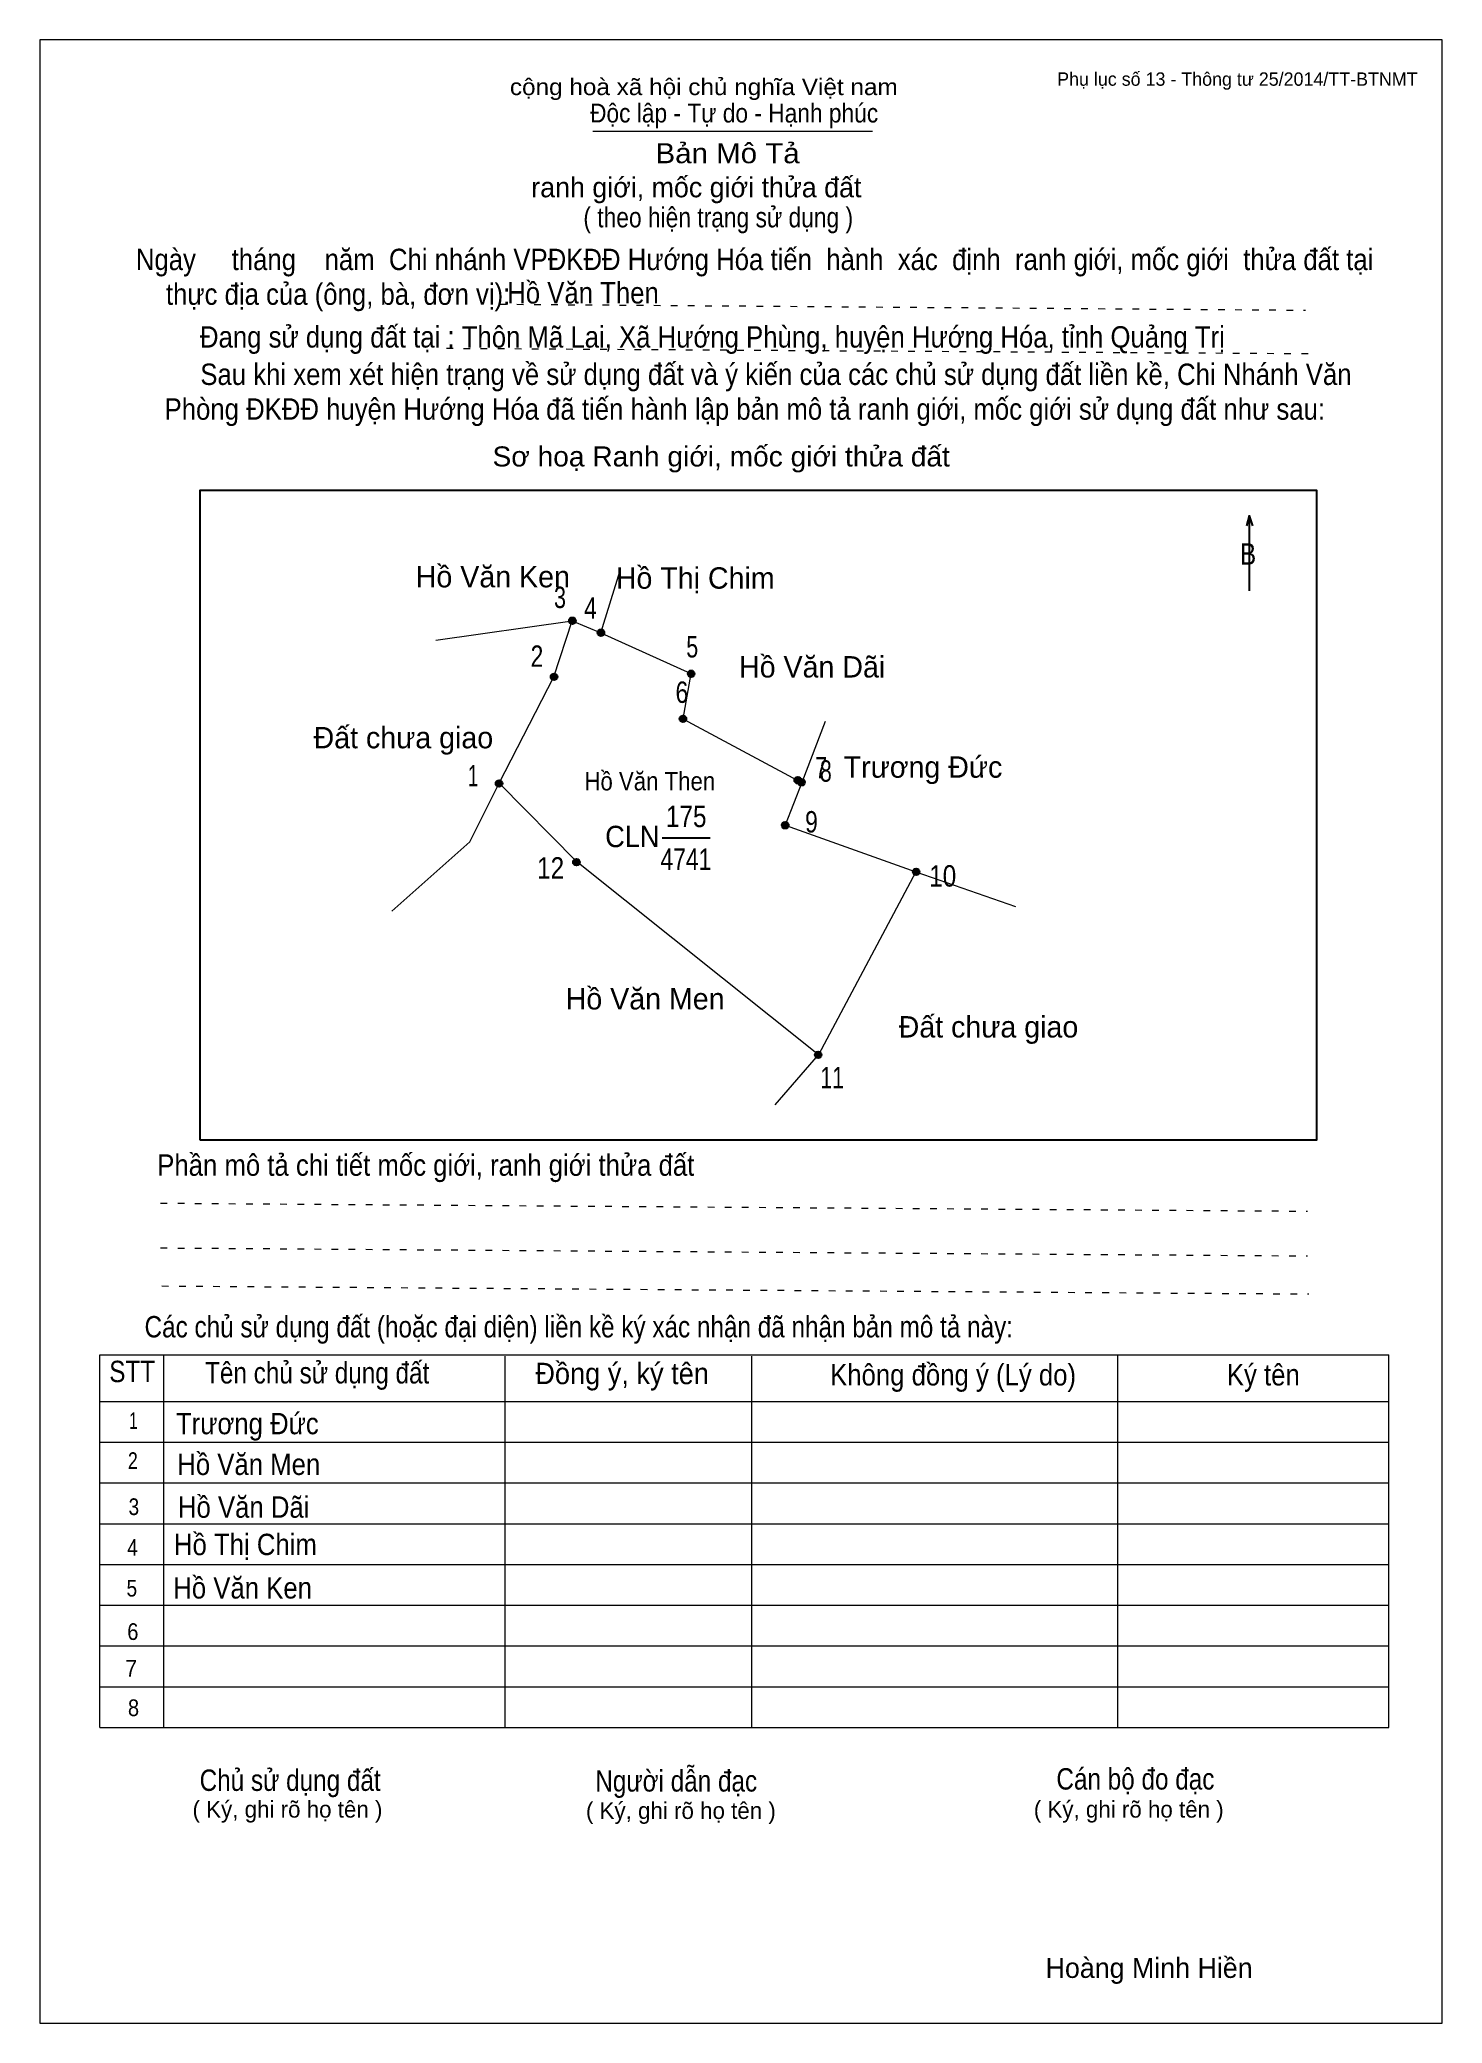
# Model space of a CAD drawing. Header units: centimetres. Extents: x 0 to 21, y 0 to 29.7.
import ezdxf
from ezdxf.enums import TextEntityAlignment as Align

# ---------------------------------------------------------------- set-up
doc = ezdxf.new("R2010")
doc.units = ezdxf.units.CM
doc.header["$LTSCALE"] = 0.13
doc.linetypes.add('DOTTED', pattern=[1.5, 0.3, -1.2])
for name, color, linetype, lineweight in [('1', 7, 'Continuous', 13), ('32', 7, 'Continuous', 25), ('33', 7, 'Continuous', 25), ('6', 7, 'Continuous', 13), ('62', 7, 'Continuous', 13)]:
    doc.layers.add(name, color=color, linetype=linetype, lineweight=lineweight)
for name, color, linetype in [('2', 7, 'Continuous'), ('34', 7, 'Continuous'), ('63', 7, 'Continuous')]:
    doc.layers.add(name, color=color, linetype=linetype)

msp = doc.modelspace()

# ---------------------------------------------------------------- hatches: boundary and pattern name
at = {"layer": '32'}
for points in [[(8.0249, 21, 1), (7.9249, 21, 1)], [(8.4538, 20.8208, 1), (8.3538, 20.8208, 1)], [(7.7506, 20.1605, 1), (7.6506, 20.1605, 1)], [(9.8039, 20.2071, 1), (9.7039, 20.2071, 1)], [(9.6812, 19.5321, 1), (9.5812, 19.5321, 1)], [(6.927, 18.5643, 1), (6.827, 18.5643, 1)], [(11.3995, 18.6116, 1), (11.2995, 18.6116, 1)], [(11.4571, 18.5809, 1), (11.3571, 18.5809, 1)], [(11.2129, 17.9372, 1), (11.1129, 17.9372, 1)], [(8.0856, 17.3843, 1), (7.9856, 17.3843, 1)], [(13.173, 17.2419, 1), (13.073, 17.2419, 1)], [(11.7063, 14.5, 1), (11.6063, 14.5, 1)]]:
    msp.add_hatch(color=256, dxfattribs=at).paths.add_polyline_path(points)

# ---------------------------------------------------------------- linework, layer by layer
at = {"layer": '1'}
msp.add_lwpolyline([(21, 0), (21, 29.7), (0, 29.7), (0, 0)], close=True, dxfattribs=at)
at = {"layer": '32'}
for centre in [(7.9749, 21), (8.4038, 20.8208), (7.7006, 20.1605), (9.7539, 20.2071), (9.6312, 19.5321), (6.877, 18.5643), (11.3495, 18.6116), (11.4071, 18.5809), (11.1629, 17.9372), (8.0356, 17.3843), (13.123, 17.2419), (11.6563, 14.5)]:
    msp.add_circle(centre, 0.05, dxfattribs=at)
at = {"layer": '33'}
msp.add_line((9.32, 17.75), (10.04, 17.75), dxfattribs=at)
at = {"layer": '6'}
for p, q in [((5.93, 20.71), (7.97, 21)), ((8.4, 20.82), (9.75, 20.21)), ((11.76, 19.49), (11.41, 18.58)), ((13.12, 17.24), (11.66, 14.5)), ((13.12, 17.24), (14.61, 16.72)), ((11.01, 13.75), (11.66, 14.5))]:
    msp.add_line(p, q, dxfattribs=at)
for points in [[(7.97, 21), (8.4, 20.82), (8.69, 21.75)], [(6.88, 18.57), (7.7, 20.16), (7.97, 21)], [(9.75, 20.21), (9.63, 19.53), (11.35, 18.61), (11.41, 18.58)], [(5.27, 16.65), (6.44, 17.69), (6.87, 18.55), (6.88, 18.57)], [(11.66, 14.5), (8.04, 17.39), (6.88, 18.57)], [(11.41, 18.58), (11.16, 17.94), (13.12, 17.24)]]:
    msp.add_lwpolyline(points, dxfattribs=at)
at = {"layer": '62'}
for p, q in [((8.28, 28.33), (12.47, 28.33)), ((0.9, 10.01), (20.2, 10.01)), ((0.9, 4.43), (0.9, 10.01)), ((1.86, 4.43), (1.86, 10.01)), ((6.97, 4.43), (6.97, 9.99)), ((10.66, 4.43), (10.66, 9.99)), ((16.14, 4.43), (16.14, 10.01)), ((20.2, 4.43), (20.2, 10.01)), ((0.9, 9.31), (20.2, 9.31)), ((0.9, 8.7), (20.2, 8.7)), ((0.9, 8.09), (20.2, 8.09)), ((0.9, 7.48), (20.2, 7.48)), ((0.9, 6.87), (20.2, 6.87)), ((0.9, 6.26), (20.2, 6.26)), ((0.9, 5.65), (20.2, 5.65)), ((0.9, 5.04), (20.2, 5.04)), ((0.9, 4.43), (20.2, 4.43))]:
    msp.add_line(p, q, dxfattribs=at)
at = {"layer": '62', "linetype": 'DOTTED'}
for p, q in [((6.89, 25.74), (18.95, 25.65)), ((6.09, 25.08), (19.04, 25)), ((1.81, 12.28), (18.98, 12.16)), ((1.81, 11.61), (18.98, 11.49)), ((1.83, 11.04), (19, 10.92))]:
    msp.add_line(p, q, dxfattribs=at)
at = {"layer": '62', "lineweight": 25}
for p, q in [((18.11, 22.58), (18.11, 21.45)), ((18.11, 22.57), (18.07, 22.42)), ((18.11, 22.57), (18.16, 22.42))]:
    msp.add_line(p, q, dxfattribs=at)
msp.add_lwpolyline([(2.4, 13.23), (19.12, 13.23), (19.12, 22.95), (2.4, 22.95)], close=True, dxfattribs=at)

# ---------------------------------------------------------------- texts
at = {"layer": '2', "width": 0.9}
msp.add_text('Hồ Văn Then', height=0.2761, dxfattribs=at).set_placement((9.135, 18.46), align=Align.CENTER)
at = {"layer": '32'}
for s, width, p in [('3', 0.75, (7.79, 21.19)), ('4', 0.8, (8.245, 21.03)), ('2', 0.8, (7.445, 20.31)), ('5', 0.75, (9.77, 20.45)), ('6', 0.8, (9.615, 19.77)), ('1', 0.65, (6.49, 18.52)), ('7', 0.75, (11.7, 18.64)), ('8', 0.75, (11.77, 18.59)), ('9', 0.8, (11.555, 17.83)), ('12', 0.85, (7.65, 17.14)), ('10', 0.85, (13.52, 17.02)), ('11', 0.75, (11.865, 14))]:
    msp.add_text(s, height=0.32, dxfattribs=dict(at, width=width)).set_placement(p, align=Align.CENTER)
at = {"layer": '33'}
for s, p in [('Hồ Văn Ken', (6.785, 21.5)), ('Hồ Thị Chim', (9.815, 21.48)), ('Hồ Văn Dãi', (11.565, 20.15)), ('Đất chưa giao', (5.445, 19.09)), ('Trương Đức', (13.225, 18.65)), ('Hồ Văn Men', (9.065, 15.18)), ('Đất chưa giao', (14.205, 14.76))]:
    msp.add_text(s, height=0.32, dxfattribs=at).set_placement(p, align=Align.CENTER)
for s, width, p in [('175', 0.85, (9.68, 17.91)), ('4741', 0.8, (9.675, 17.27))]:
    msp.add_text(s, height=0.32, dxfattribs=dict(at, width=width)).set_placement(p, align=Align.CENTER)
at = {"layer": '33', "width": 0.95}
msp.add_text('CLN', height=0.32, dxfattribs=at).set_placement((9.28, 17.61), align=Align.RIGHT)
at = {"layer": '34', "width": 0.9}
for s, p in [('Hồ Văn Then', (7, 25.75)), ('Trương Đức', (2.04, 8.82)), ('Hồ Văn Men', (2.06, 8.21)), ('Hồ Văn Dãi', (2.07, 7.57)), ('Hồ Thị Chim', (2.01, 7.01)), ('Hồ Văn Ken', (2, 6.36))]:
    msp.add_text(s, height=0.32, dxfattribs=at).set_placement(p)
at = {"layer": '62'}
for s, height, width, p in [('cộng hoà xã hội chủ nghĩa Việt nam', 0.2474, 1.1, (7.04, 28.87)), ('Độc lập - Tự do - Hạnh phúc', 0.2828, 0.9, (8.24, 28.46)), ('Bản Mô Tả', 0.3, 1.1, (9.22, 27.85)), ('( theo hiện trạng sử dụng )', 0.3, 0.85, (8.14, 26.89)), ('Ngày     tháng    năm  Chi nhánh VPĐKĐĐ Hướng Hóa tiến  hành  xác  định  ranh giới, mốc giới  thửa đất tại ', 0.32, 0.9, (1.44, 26.25)), ('thực địa của (ông, bà, đơn vị): ', 0.32, 0.9, (1.89, 25.73)), ('Đang sử dụng đất tại : Thôn Mã Lai, Xã Hướng Phùng, huyện Hướng Hóa, tỉnh Quảng Trị', 0.32, 0.9, (2.4, 25.09)), ('     Sau khi xem xét hiện trạng về sử dụng đất và ý kiến của các chủ sử dụng đất liền kề, Chi Nhánh Văn ', 0.32, 0.9, (1.87, 24.53)), ('Phòng ĐKĐĐ huyện Hướng Hóa đã tiến hành lập bản mô tả ranh giới, mốc giới sử dụng đất như sau:', 0.32, 0.9, (1.87, 24.01)), ('Sơ hoạ Ranh giới, mốc giới thửa đất', 0.3, 1.05, (6.78, 23.31)), ('B', 0.32, 0.85, (17.97, 21.84)), ('Phần mô tả chi tiết mốc giới, ranh giới thửa đất ', 0.32, 0.9, (1.76, 12.69)), ('Các chủ sử dụng đất (hoặc đại diện) liền kề ký xác nhận đã nhận bản mô tả này:', 0.32, 0.85, (1.57, 10.27))]:
    msp.add_text(s, height=height, dxfattribs=dict(at, width=width)).set_placement(p)
msp.add_text('ranh giới, mốc giới thửa đất', height=0.3, dxfattribs=at).set_placement((7.36, 27.34))
for s, height, width, p in [('STT', 0.32, 0.85, (1.385, 9.6)), ('Tên chủ sử dụng đất', 0.32, 0.85, (4.155, 9.58)), ('Đồng ý, ký tên', 0.32, 0.95, (8.72, 9.57)), ('Không đồng ý (Lý do)', 0.32, 0.9, (13.675, 9.55)), ('Ký tên', 0.32, 0.9, (18.32, 9.55)), ('1', 0.25, 0.7, (1.405, 8.9)), ('2', 0.25, 0.8, (1.395, 8.3)), ('3', 0.25, 0.85, (1.41, 7.61)), ('4', 0.25, 0.85, (1.39, 7)), ('5', 0.25, 0.85, (1.38, 6.39)), ('6', 0.25, 0.9, (1.395, 5.74)), ('7', 0.25, 0.95, (1.37, 5.19)), ('8', 0.25, 0.9, (1.405, 4.6)), ('Người dẫn đạc', 0.32, 0.85, (9.53, 3.47)), ('Chủ sử dụng đất', 0.32, 0.85, (3.75, 3.48)), ('Cán bộ đo đạc', 0.32, 0.85, (16.405, 3.5))]:
    msp.add_text(s, height=height, dxfattribs=dict(at, width=width)).set_placement(p, align=Align.CENTER)
for p in [(3.71, 3.08), (9.6, 3.06), (16.305, 3.08)]:
    msp.add_text('( Ký, ghi rõ họ tên )', height=0.25, dxfattribs=at).set_placement(p, align=Align.CENTER)
at = {"layer": '63'}
msp.add_text('Phụ lục số 13 - Thông tư 25/2014/TT-BTNMT', height=0.2, dxfattribs=at).set_placement((20.63, 29.01), align=Align.RIGHT)
msp.add_text('Hoàng Minh Hiền', height=0.3, dxfattribs=at).set_placement((16.61, 0.68), align=Align.CENTER)

doc.saveas('drawing.dxf')
